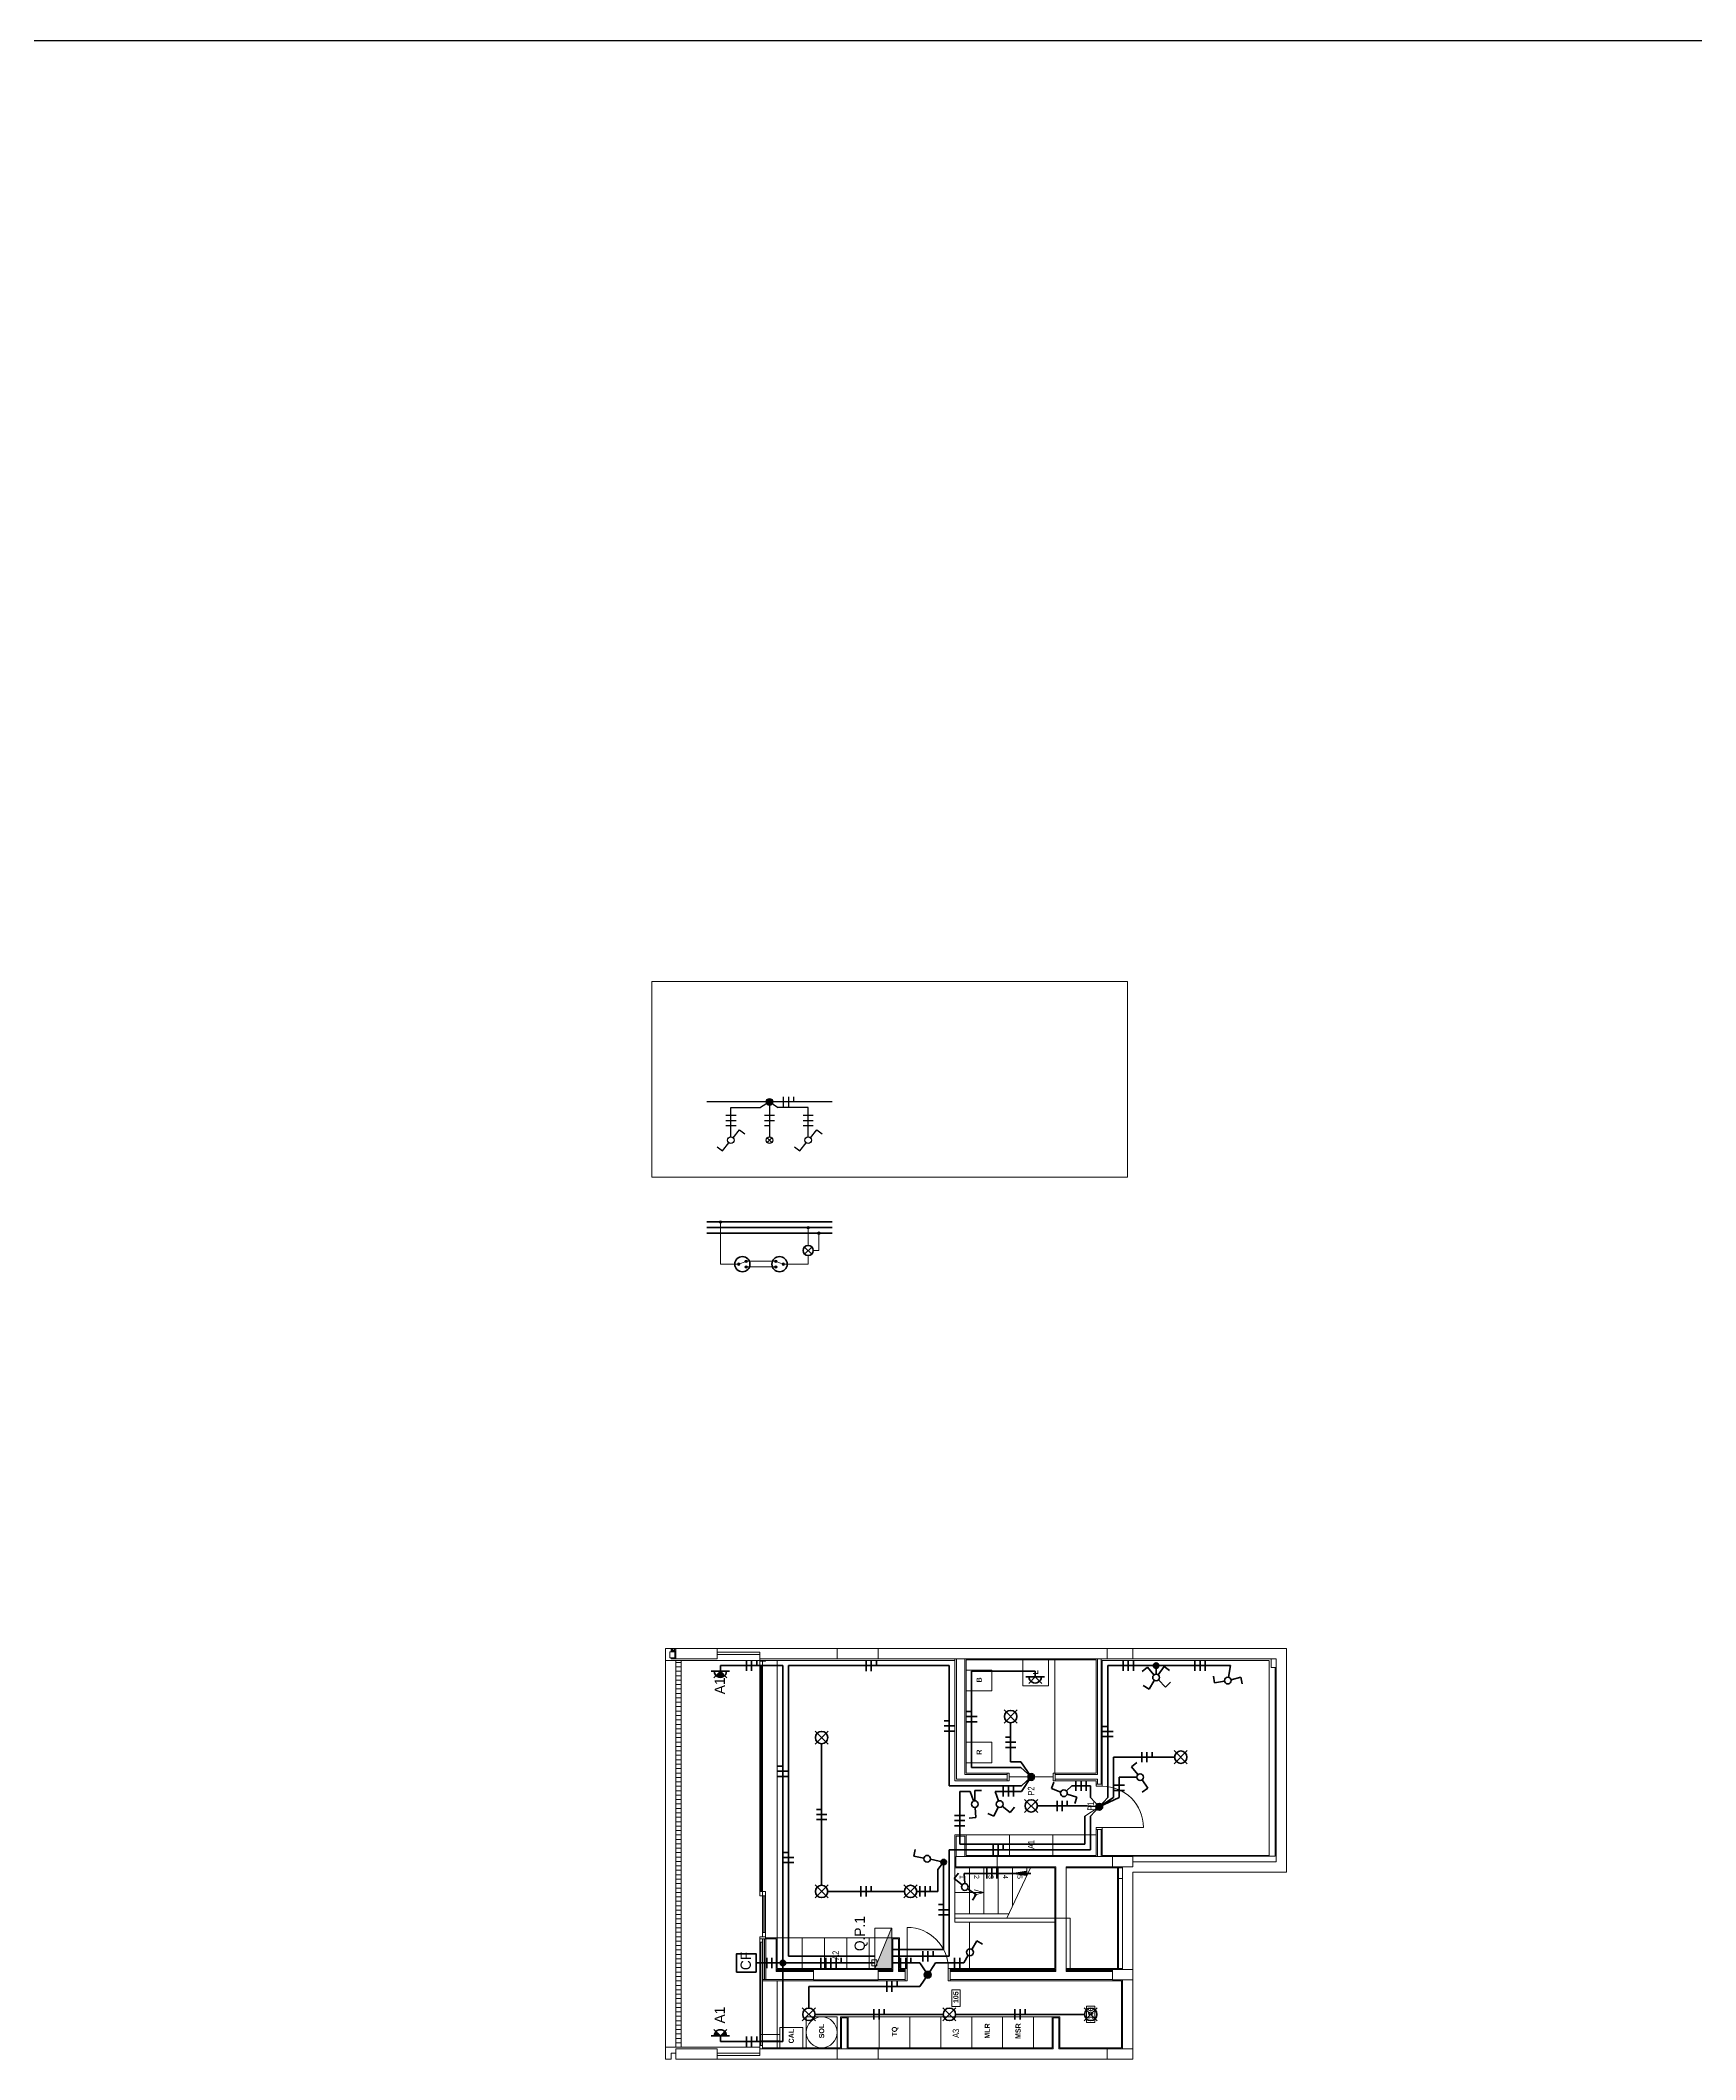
# Model space of a CAD drawing. Header units: millimetres. Extents: x 145 to 60311, y -8355 to 8851.
# Drawn here: x 436.96 to 469.14, y 450.69 to 489.95 of the extents above; entities that cross this region are included whole.
import ezdxf

# ---------------------------------------------------------------- set-up
doc = ezdxf.new("R2010")
doc.units = ezdxf.units.MM
for name, color, linetype, lineweight in [('Elect_Iluminacao', 4, 'Continuous', 35), ('Elect_QuadrosElectricos', 4, 'Continuous', 15), ('Xref_bases Arq_E$0$_000 LAYOUT181', 8, 'Continuous', 0), ('Xref_bases Arq_E$0$_000 LAYOUT6', 8, 'Continuous', 0), ('Xref_bases Arq_E$0$_000 LAYOUT9', 8, 'Continuous', 0), ('Xref_bases Arq_E$0$_70 2D35', 8, 'Continuous', 0), ('Xref_bases Arq_E$0$_70 2D89', 8, 'Continuous', 0), ('Xref_bases Arq_E$0$_71 2D PLANTAS1', 8, 'Continuous', 0), ('Xref_bases Arq_E$0$_71 2D PLANTAS181', 8, 'Continuous', 0), ('Xref_bases Arq_E$0$_73 EQUIP1', 8, 'Continuous', 0), ('Xref_bases Arq_E$0$_73 EQUIP6', 8, 'Continuous', 0), ('Xref_bases Arq_E$0$_80 TUBOS89', 8, 'Continuous', 0), ('Xref_bases Arq_E$0$_99 LAYOUT1', 8, 'Continuous', 0), ('Xref_bases Arq_E$0$tramas35', 8, 'Continuous', 0), ('Xref_bases Arq_E$0$X_Legendas1', 8, 'Continuous', 0)]:
    doc.layers.add(name, color=color, linetype=linetype, lineweight=lineweight)
doc.styles.add('Xref_bases Arq_E$0$GENERATED_STYLE_1', font='')
doc.styles.add('Xref_bases Arq_E$0$GENERATED_STYLE_2', font='')
doc.styles.add('Xref_bases Arq_E$0$GENERATED_STYLE_3', font='arial.ttf')
doc.styles.get('Xref_bases Arq_E$0$GENERATED_STYLE_1').set_extended_font_data('Arial Narrow Ocidental', bold=True)
doc.styles.get('Xref_bases Arq_E$0$GENERATED_STYLE_2').set_extended_font_data('Arial Narrow Ocidental')

msp = doc.modelspace()

# ---------------------------------------------------------------- hatches: boundary and pattern name
at = {"layer": 'Elect_Iluminacao', "lineweight": 25}
h = msp.add_hatch(color=1, dxfattribs=at)
edge = h.paths.add_edge_path()
edge.add_arc((451.131, 469.308), 0.0658, 0, 360)
h = msp.add_hatch(color=1, dxfattribs=at)
edge = h.paths.add_edge_path()
edge.add_arc((451.131, 469.308), 0.0658, 0, 360)
h = msp.add_hatch(color=1, dxfattribs=at)
edge = h.paths.add_edge_path()
edge.add_arc((451.131, 469.308), 0.0658, 0, 360)
at = {"layer": 'Elect_Iluminacao'}
h = msp.add_hatch(color=5, dxfattribs=at)
h.paths.add_polyline_path([(450.176, 458.239), (450.092, 458.154, 0.668025), (450.296, 458.239)])
h.paths.add_polyline_path([(450.261, 458.154, 0.198802), (450.296, 458.239), (450.176, 458.239)])
h = msp.add_hatch(color=5, dxfattribs=at)
edge = h.paths.add_edge_path()
edge.add_arc((458.648, 458.349), 0.0526, 0, 360)
h = msp.add_hatch(color=5, dxfattribs=at)
edge = h.paths.add_edge_path()
edge.add_arc((458.648, 458.349), 0.0526, 0, 360)
h = msp.add_hatch(color=5, dxfattribs=at)
edge = h.paths.add_edge_path()
edge.add_arc((458.648, 458.349), 0.0526, 0, 360)
h = msp.add_hatch(color=5, dxfattribs=at)
edge = h.paths.add_edge_path()
edge.add_arc((456.219, 456.184), 0.0658, 0, 360)
h = msp.add_hatch(color=5, dxfattribs=at)
edge = h.paths.add_edge_path()
edge.add_arc((456.219, 456.184), 0.0658, 0, 360)
h = msp.add_hatch(color=5, dxfattribs=at)
edge = h.paths.add_edge_path()
edge.add_arc((456.219, 456.184), 0.0658, 0, 360)
h = msp.add_hatch(color=1, dxfattribs=at)
edge = h.paths.add_edge_path()
edge.add_arc((457.542, 455.604), 0.0658, 0, 360)
h = msp.add_hatch(color=1, dxfattribs=at)
edge = h.paths.add_edge_path()
edge.add_arc((457.542, 455.604), 0.0658, 0, 360)
h = msp.add_hatch(color=1, dxfattribs=at)
edge = h.paths.add_edge_path()
edge.add_arc((457.542, 455.604), 0.0658, 0, 360)
h = msp.add_hatch(color=5, dxfattribs=at)
edge = h.paths.add_edge_path()
edge.add_arc((454.517, 454.529), 0.0526, 0, 360)
h = msp.add_hatch(color=5, dxfattribs=at)
edge = h.paths.add_edge_path()
edge.add_arc((454.517, 454.529), 0.0526, 0, 360)
h = msp.add_hatch(color=5, dxfattribs=at)
edge = h.paths.add_edge_path()
edge.add_arc((454.517, 454.529), 0.0526, 0, 360)
msp.add_hatch(color=5, dxfattribs=at).paths.add_polyline_path([(456.119, 454.346), (456.119, 454.309), (456.119, 454.272), (455.886, 454.309)])
h = msp.add_hatch(color=5, dxfattribs=at)
edge = h.paths.add_edge_path()
edge.add_arc((451.392, 452.569), 0.0526, 0, 360)
h = msp.add_hatch(color=5, dxfattribs=at)
edge = h.paths.add_edge_path()
edge.add_arc((451.392, 452.569), 0.0526, 0, 360)
h = msp.add_hatch(color=5, dxfattribs=at)
edge = h.paths.add_edge_path()
edge.add_arc((451.392, 452.569), 0.0526, 0, 360)
h = msp.add_hatch(color=5, dxfattribs=at)
edge = h.paths.add_edge_path()
edge.add_arc((454.207, 452.339), 0.0658, 0, 360)
h = msp.add_hatch(color=5, dxfattribs=at)
edge = h.paths.add_edge_path()
edge.add_arc((454.207, 452.339), 0.0658, 0, 360)
h = msp.add_hatch(color=5, dxfattribs=at)
edge = h.paths.add_edge_path()
edge.add_arc((454.207, 452.339), 0.0658, 0, 360)
h = msp.add_hatch(color=5, dxfattribs=at)
h.paths.add_polyline_path([(450.296, 451.149, 0.198802), (450.261, 451.234), (450.176, 451.149)])
h.paths.add_polyline_path([(450.176, 451.149), (450.092, 451.234, 0.199023), (450.056, 451.149)])
at = {"layer": 'Elect_QuadrosElectricos'}
msp.add_hatch(color=5, dxfattribs=at).paths.add_polyline_path([(453.507, 453.246), (453.179, 452.459), (453.507, 452.459)])
at = {"layer": 'Xref_bases Arq_E$0$_000 LAYOUT181'}
h = msp.add_hatch(color=256, dxfattribs=at)
h.dxf.hatch_style = 1
edge = h.paths.add_edge_path()
edge.add_arc((450.18, 466.974), 0.025, 0, 360)
h = msp.add_hatch(color=256, dxfattribs=at)
h.dxf.hatch_style = 1
edge = h.paths.add_edge_path()
edge.add_arc((451.883, 466.864), 0.025, 0, 360)
h = msp.add_hatch(color=256, dxfattribs=at)
h.dxf.hatch_style = 1
edge = h.paths.add_edge_path()
edge.add_arc((452.09, 466.754), 0.025, 0, 360)
h = msp.add_hatch(color=256, dxfattribs=at)
h.dxf.hatch_style = 1
edge = h.paths.add_edge_path()
edge.add_arc((450.531, 466.154), 0.025, 0, 360)
h = msp.add_hatch(color=256, dxfattribs=at)
h.dxf.hatch_style = 1
edge = h.paths.add_edge_path()
edge.add_arc((450.678, 466.209), 0.025, 0, 360)
h = msp.add_hatch(color=256, dxfattribs=at)
h.dxf.hatch_style = 1
edge = h.paths.add_edge_path()
edge.add_arc((450.678, 466.099), 0.025, 0, 360)
h = msp.add_hatch(color=256, dxfattribs=at)
h.dxf.hatch_style = 1
edge = h.paths.add_edge_path()
edge.add_arc((451.253, 466.209), 0.025, 0, 360)
h = msp.add_hatch(color=256, dxfattribs=at)
h.dxf.hatch_style = 1
edge = h.paths.add_edge_path()
edge.add_arc((451.253, 466.099), 0.025, 0, 360)
h = msp.add_hatch(color=256, dxfattribs=at)
h.dxf.hatch_style = 1
edge = h.paths.add_edge_path()
edge.add_arc((451.4, 466.154), 0.025, 0, 360)
at = {"layer": 'Xref_bases Arq_E$0$tramas35', "linetype": 'Continuous'}
h = msp.add_hatch(dxfattribs=at)
h.set_pattern_fill('BLOCO_0004', color=8, angle=90, style=0, pattern_type=2)
h.set_pattern_definition([(45, (475.764372, 443.392664), (-0.02828427, 0.02828427), [])])
h.paths.add_polyline_path([(449.252, 458.679), (449.252, 458.639), (449.312, 458.639), (449.312, 458.679)], flags=0)
msp.add_hatch(color=8, dxfattribs=at).paths.add_polyline_path([(451.062, 453.039), (450.996, 453.039), (450.996, 453.032), (451.055, 453.032), (451.055, 452.973), (451.062, 452.973)], flags=0)

# ---------------------------------------------------------------- linework, layer by layer
msp.add_lwpolyline([(283.927, 489.945), (507.337, 489.945), (507.337, 323.781), (283.927, 323.781)], close=True)
at = {"layer": 'Elect_Iluminacao', "color": 1, "lineweight": 25}
for p, q in [((452.349, 469.308), (449.914, 469.308)), ((450.38, 469.198), (450.959, 469.198)), ((451.883, 469.198), (451.303, 469.198)), ((451.4, 469.408), (451.4, 469.308)), ((451.4, 469.408), (451.4, 469.208)), ((451.5, 469.408), (451.5, 469.208)), ((451.6, 469.408), (451.6, 469.308)), ((450.28, 469.049), (450.48, 469.049)), ((450.28, 468.949), (450.48, 468.949)), ((450.28, 468.849), (450.38, 468.849)), ((450.28, 468.849), (450.48, 468.849)), ((450.426, 468.61), (450.546, 468.766)), ((450.546, 468.766), (450.65, 468.687)), ((451.031, 469.049), (451.231, 469.049)), ((451.031, 468.949), (451.231, 468.949)), ((451.031, 468.849), (451.131, 468.849)), ((451.031, 468.849), (451.131, 468.849)), ((451.783, 469.049), (451.983, 469.049)), ((451.783, 468.949), (451.983, 468.949)), ((451.783, 468.849), (451.883, 468.849)), ((451.783, 468.849), (451.983, 468.849)), ((451.929, 468.61), (452.049, 468.766)), ((452.049, 468.766), (452.153, 468.687)), ((450.114, 468.436), (450.219, 468.356)), ((450.219, 468.356), (450.338, 468.513)), ((451.617, 468.436), (451.722, 468.356)), ((451.722, 468.356), (451.841, 468.513))]:
    msp.add_line(p, q, dxfattribs=at)
at = {"layer": 'Elect_Iluminacao', "color": 1}
for p, q in [((452.349, 466.974), (449.914, 466.974)), ((452.349, 466.864), (449.914, 466.864)), ((452.349, 466.754), (449.914, 466.754)), ((455.03, 455.903), (454.829, 455.903)), ((454.829, 454.879), (454.829, 455.903)), ((455.1, 455.718), (455.03, 455.903)), ((455.124, 455.722), (455.125, 455.919)), ((455.125, 455.919), (455.256, 455.918)), ((456.612, 455.963), (456.66, 456.085)), ((456.795, 455.891), (456.612, 455.963)), ((456.904, 455.912), (457.009, 456.013)), ((456.919, 455.848), (457.107, 455.79)), ((457.372, 456.013), (457.009, 456.013)), ((457.107, 455.79), (457.069, 455.665)), ((457.09, 455.913), (457.09, 456.113)), ((457.19, 455.913), (457.19, 456.113)), ((457.29, 455.913), (457.29, 456.113)), ((457.372, 456.013), (457.372, 455.788)), ((457.372, 455.788), (457.542, 455.604)), ((454.929, 455.436), (454.729, 455.436)), ((455.142, 455.395), (455.011, 455.385)), ((455.128, 455.591), (455.142, 455.395)), ((456.092, 455.494), (456.347, 455.749)), ((456.092, 455.749), (456.347, 455.494)), ((456.339, 455.621), (457.306, 455.621)), ((456.722, 455.521), (456.722, 455.721)), ((456.822, 455.521), (456.822, 455.721)), ((456.922, 455.621), (456.922, 455.721)), ((457.262, 455.42), (457.262, 454.879)), ((457.306, 455.621), (457.542, 455.604)), ((454.929, 455.336), (454.729, 455.336)), ((454.929, 455.236), (454.729, 455.236)), ((457.262, 454.879), (454.829, 454.879))]:
    msp.add_line(p, q, dxfattribs=at)
at = {"layer": 'Elect_Iluminacao', "color": 5}
for p, q in [((450.356, 458.239), (449.996, 458.239)), ((450.049, 458.112), (450.176, 458.239)), ((450.176, 458.239), (450.176, 458.349)), ((450.176, 458.349), (451.392, 458.349)), ((450.176, 458.239), (450.304, 458.112)), ((450.684, 458.249), (450.684, 458.449)), ((450.784, 458.249), (450.784, 458.449)), ((450.884, 458.349), (450.884, 458.449)), ((451.392, 458.349), (451.392, 452.569)), ((454.627, 458.349), (451.502, 458.349)), ((451.502, 458.349), (451.502, 452.698)), ((453.011, 458.239), (453.011, 458.439)), ((453.111, 458.239), (453.111, 458.439)), ((453.211, 458.339), (453.211, 458.439)), ((454.627, 458.349), (454.627, 456.013)), ((455.058, 456.369), (455.058, 458.239)), ((456.298, 458.239), (455.058, 458.239)), ((456.478, 458.129), (456.118, 458.129)), ((456.171, 458.002), (456.298, 458.129)), ((456.298, 458.129), (456.298, 458.239)), ((456.298, 458.129), (456.426, 458.002)), ((457.712, 458.349), (457.712, 455.788)), ((460.092, 458.349), (457.712, 458.349)), ((458.008, 458.249), (458.008, 458.449)), ((458.108, 458.249), (458.108, 458.449)), ((458.208, 458.249), (458.208, 458.449)), ((458.478, 458.318), (458.378, 458.234)), ((458.605, 458.168), (458.478, 458.318)), ((458.648, 458.183), (458.648, 458.349)), ((458.686, 458.171), (458.802, 458.33)), ((458.802, 458.33), (458.908, 458.253)), ((459.402, 458.249), (459.402, 458.449)), ((459.502, 458.249), (459.502, 458.449)), ((459.602, 458.249), (459.602, 458.449)), ((459.784, 458.014), (459.761, 458.143)), ((460.053, 458.123), (460.092, 458.349)), ((458.511, 457.894), (458.399, 457.963)), ((458.613, 458.062), (458.511, 457.894)), ((458.694, 458.071), (458.832, 457.931)), ((458.832, 457.931), (458.926, 458.024)), ((459.978, 458.047), (459.784, 458.014)), ((460.106, 458.074), (460.297, 458.123)), ((460.319, 457.993), (460.297, 458.123)), ((455.067, 457.459), (454.967, 457.459)), ((455.167, 457.359), (454.967, 457.359)), ((455.693, 457.232), (455.948, 457.486)), ((455.693, 457.486), (455.948, 457.232)), ((452.018, 456.822), (452.273, 457.076)), ((452.018, 457.076), (452.273, 456.822)), ((454.627, 457.276), (454.527, 457.276)), ((454.727, 457.176), (454.527, 457.176)), ((454.727, 457.076), (454.527, 457.076)), ((455.167, 457.259), (454.967, 457.259)), ((455.82, 456.959), (455.72, 456.959)), ((455.82, 457.239), (455.82, 456.479)), ((457.712, 457.168), (457.612, 457.168)), ((457.812, 457.068), (457.612, 457.068)), ((457.812, 456.968), (457.612, 456.968)), ((452.145, 454.079), (452.145, 456.829)), ((455.92, 456.859), (455.72, 456.859)), ((455.92, 456.759), (455.72, 456.759)), ((459.007, 456.569), (457.822, 456.569)), ((457.822, 456.569), (457.822, 455.788)), ((458.369, 456.469), (458.369, 456.669)), ((458.469, 456.469), (458.469, 456.669)), ((458.569, 456.569), (458.569, 456.669)), ((458.999, 456.442), (459.254, 456.696)), ((458.999, 456.696), (459.254, 456.442)), ((451.392, 456.394), (451.292, 456.394)), ((451.492, 456.294), (451.292, 456.294)), ((451.492, 456.194), (451.292, 456.194)), ((456.019, 456.369), (455.058, 456.369)), ((456.019, 456.479), (455.82, 456.479)), ((456.219, 456.184), (456.019, 456.479)), ((456.019, 456.369), (456.219, 456.184)), ((456.034, 456.013), (456.219, 456.184)), ((456.034, 455.903), (456.219, 456.184)), ((458.271, 456.18), (457.932, 456.178)), ((457.932, 456.178), (457.932, 455.788)), ((458.17, 456.382), (458.271, 456.466)), ((458.295, 456.231), (458.17, 456.382)), ((456.034, 456.013), (454.627, 456.013)), ((456.034, 455.903), (455.519, 455.903)), ((455.677, 455.803), (455.677, 456.003)), ((455.777, 455.803), (455.777, 456.003)), ((455.877, 455.803), (455.877, 456.003)), ((457.712, 455.788), (457.542, 455.604)), ((457.822, 455.788), (457.542, 455.604)), ((457.542, 455.604), (457.932, 455.788)), ((458.032, 456.024), (457.832, 456.024)), ((458.032, 455.924), (457.832, 455.924)), ((458.374, 456.126), (458.487, 455.965)), ((458.487, 455.965), (458.38, 455.89)), ((452.145, 455.554), (452.045, 455.554)), ((452.245, 455.454), (452.045, 455.454)), ((455.495, 455.419), (455.376, 455.475)), ((455.579, 455.597), (455.495, 455.419)), ((455.658, 455.615), (455.811, 455.492)), ((455.811, 455.492), (455.893, 455.594)), ((457.372, 455.42), (457.542, 455.604)), ((457.372, 455.42), (457.372, 454.769)), ((452.245, 455.354), (452.045, 455.354)), ((451.502, 454.718), (451.402, 454.718)), ((451.602, 454.618), (451.402, 454.618)), ((453.965, 454.774), (453.939, 454.645)), ((454.133, 454.607), (453.939, 454.645)), ((454.627, 454.769), (454.627, 452.698)), ((457.372, 454.769), (454.627, 454.769)), ((455.477, 454.669), (455.477, 454.869)), ((455.577, 454.669), (455.577, 454.869)), ((455.677, 454.769), (455.677, 454.869)), ((451.602, 454.518), (451.402, 454.518)), ((454.517, 454.529), (454.407, 454.385)), ((454.407, 454.385), (454.407, 453.959)), ((454.517, 454.529), (454.517, 452.827)), ((454.723, 454.208), (454.804, 454.311)), ((454.878, 454.086), (454.723, 454.208)), ((456.211, 454.309), (454.917, 454.309)), ((454.927, 454.111), (454.917, 454.309)), ((455.354, 454.209), (455.354, 454.409)), ((455.454, 454.209), (455.454, 454.409)), ((455.554, 454.209), (455.554, 454.409)), ((455.886, 454.309), (456.119, 454.346)), ((455.886, 454.309), (456.119, 454.272)), ((452.018, 453.832), (452.273, 454.086)), ((452.018, 454.086), (452.273, 453.832)), ((453.753, 453.959), (452.265, 453.959)), ((452.909, 453.859), (452.909, 454.059)), ((453.009, 453.859), (453.009, 454.059)), ((453.109, 453.959), (453.109, 454.059)), ((453.746, 453.832), (454, 454.086)), ((453.746, 454.086), (454, 453.832)), ((453.993, 453.959), (454.407, 453.959)), ((454.055, 453.859), (454.055, 454.059)), ((454.155, 453.859), (454.155, 454.059)), ((454.255, 453.959), (454.255, 454.059)), ((454.984, 454.009), (455.148, 453.9)), ((455.148, 453.9), (455.075, 453.791)), ((454.517, 453.704), (454.417, 453.704)), ((454.617, 453.604), (454.417, 453.604)), ((454.617, 453.504), (454.417, 453.504)), ((451.078, 452.469), (451.078, 452.669)), ((451.178, 452.469), (451.178, 452.669)), ((451.502, 452.698), (453.179, 452.698)), ((452.127, 452.469), (452.127, 452.669)), ((452.227, 452.469), (452.227, 452.669)), ((452.327, 452.469), (452.327, 452.669)), ((452.427, 452.469), (452.427, 452.669)), ((452.527, 452.569), (452.527, 452.669)), ((453.501, 452.827), (454.517, 452.827)), ((453.504, 452.698), (454.627, 452.698)), ((453.679, 452.469), (453.679, 452.669)), ((453.779, 452.469), (453.779, 452.669)), ((453.879, 452.569), (453.879, 452.669)), ((454.111, 452.598), (454.111, 452.798)), ((454.211, 452.598), (454.211, 452.798)), ((454.311, 452.698), (454.311, 452.798)), ((454.73, 452.469), (454.73, 452.669)), ((454.83, 452.469), (454.83, 452.669)), ((455.062, 452.832), (455.162, 453.001)), ((455.275, 452.935), (455.162, 453.001)), ((451.392, 452.569), (450.872, 452.569)), ((451.392, 452.569), (453.179, 452.569)), ((451.392, 452.569), (451.392, 451.039)), ((454.051, 452.569), (453.507, 452.569)), ((454.207, 452.339), (454.051, 452.569)), ((454.051, 452.109), (454.207, 452.339)), ((454.207, 452.339), (454.362, 452.569)), ((454.362, 452.569), (454.907, 452.569)), ((451.897, 452.109), (454.051, 452.109)), ((451.897, 451.689), (451.897, 452.109)), ((453.413, 452.009), (453.413, 452.209)), ((453.513, 452.009), (453.513, 452.209)), ((453.613, 452.109), (453.613, 452.209)), ((451.769, 451.442), (452.024, 451.696)), ((451.769, 451.696), (452.024, 451.442)), ((452.017, 451.569), (454.509, 451.569)), ((453.163, 451.469), (453.163, 451.669)), ((453.263, 451.469), (453.263, 451.669)), ((453.363, 451.569), (453.363, 451.669)), ((454.502, 451.442), (454.757, 451.696)), ((454.502, 451.696), (454.757, 451.442)), ((454.749, 451.569), (457.257, 451.569)), ((455.903, 451.469), (455.903, 451.669)), ((456.003, 451.469), (456.003, 451.669)), ((456.103, 451.569), (456.103, 451.669)), ((457.249, 451.442), (457.504, 451.696)), ((457.249, 451.696), (457.504, 451.442)), ((450.356, 451.149), (449.996, 451.149)), ((450.049, 451.276), (450.176, 451.149)), ((450.176, 451.149), (450.304, 451.276)), ((450.176, 451.149), (450.176, 451.039)), ((450.684, 450.939), (450.684, 451.139)), ((450.784, 450.939), (450.784, 451.139)), ((450.884, 451.039), (450.884, 451.139)), ((450.176, 451.039), (451.392, 451.039))]:
    msp.add_line(p, q, dxfattribs=at)
at = {"layer": 'Elect_Iluminacao', "color": 5, "ltscale": 2}
for p, q in [((455.585, 455.719), (455.519, 455.903)), ((454.262, 454.583), (454.517, 454.529)), ((454.997, 452.718), (454.907, 452.569))]:
    msp.add_line(p, q, dxfattribs=at)
at = {"layer": 'Elect_Iluminacao', "color": 5}
msp.add_lwpolyline([(450.491, 452.39), (450.491, 452.748), (450.872, 452.748), (450.872, 452.39)], close=True, dxfattribs=at)
at = {"layer": 'Elect_Iluminacao', "color": 1, "lineweight": 25}
for centre, radius in [((451.131, 469.308), 0.0658), ((451.131, 469.308), 0.0658), ((451.131, 469.308), 0.0658), ((450.38, 468.564), 0.0656), ((451.131, 468.564), 0.0656), ((451.883, 468.564), 0.0656)]:
    msp.add_circle(centre, radius, dxfattribs=at)
at = {"layer": 'Elect_Iluminacao', "color": 1}
for centre, radius in [((451.883, 466.418), 0.0984), ((450.604, 466.154), 0.148), ((451.327, 466.154), 0.148), ((456.856, 455.867), 0.0656), ((455.123, 455.657), 0.0656), ((456.219, 455.621), 0.12), ((457.542, 455.604), 0.0658), ((457.542, 455.604), 0.0658), ((457.542, 455.604), 0.0658)]:
    msp.add_circle(centre, radius, dxfattribs=at)
at = {"layer": 'Elect_Iluminacao', "color": 5}
for centre, radius in [((458.648, 458.118), 0.0656), ((458.648, 458.349), 0.0526), ((458.648, 458.349), 0.0526), ((458.648, 458.349), 0.0526), ((460.042, 458.058), 0.0656), ((455.82, 457.359), 0.12), ((452.145, 456.949), 0.12), ((459.127, 456.569), 0.12), ((456.219, 456.184), 0.0658), ((456.219, 456.184), 0.0658), ((456.219, 456.184), 0.0658), ((458.337, 456.18), 0.0656), ((455.607, 455.657), 0.0656), ((454.197, 454.594), 0.0656), ((454.517, 454.529), 0.0526), ((454.517, 454.529), 0.0526), ((454.517, 454.529), 0.0526), ((452.145, 453.959), 0.12), ((453.873, 453.959), 0.12), ((454.93, 454.045), 0.0656), ((455.029, 452.775), 0.0656), ((451.392, 452.569), 0.0526), ((451.392, 452.569), 0.0526), ((451.392, 452.569), 0.0526), ((454.207, 452.339), 0.0658), ((454.207, 452.339), 0.0658), ((454.207, 452.339), 0.0658), ((451.897, 451.569), 0.12), ((454.629, 451.569), 0.12), ((457.377, 451.569), 0.12)]:
    msp.add_circle(centre, radius, dxfattribs=at)
for centre, start, end in [((450.176, 458.239), 179.9756, 0), ((456.298, 458.129), 179.9756, 0), ((450.176, 451.149), 0, 180.0244)]:
    msp.add_arc(centre, 0.12, start, end, dxfattribs=at)
at = {"layer": 'Elect_QuadrosElectricos', "color": 5}
for p, q in [((453.179, 453.246), (453.507, 453.246)), ((453.179, 452.459), (453.179, 453.246)), ((453.179, 452.459), (453.503, 453.246)), ((453.507, 452.459), (453.507, 453.246))]:
    msp.add_line(p, q, dxfattribs=at)
at = {"layer": 'Elect_QuadrosElectricos', "color": 1}
msp.add_line((453.179, 452.459), (453.507, 452.459), dxfattribs=at)
msp.add_line((453.179, 452.459), (453.507, 452.459), dxfattribs=at)
at = {"layer": 'Xref_bases Arq_E$0$_000 LAYOUT181', "color": 1, "lineweight": 25}
for p, q in [((450.38, 468.629), (450.38, 469.198)), ((451.131, 469.308), (450.959, 469.198)), ((451.131, 469.308), (451.131, 468.629)), ((451.131, 469.308), (451.303, 469.198)), ((451.883, 468.629), (451.883, 469.198)), ((451.178, 468.61), (451.085, 468.517)), ((451.178, 468.517), (451.085, 468.61))]:
    msp.add_line(p, q, dxfattribs=at)
at = {"layer": 'Xref_bases Arq_E$0$_000 LAYOUT181'}
for p, q in [((450.18, 466.154), (450.18, 466.974)), ((451.883, 466.516), (451.883, 466.864)), ((451.813, 466.487), (451.952, 466.348)), ((451.813, 466.348), (451.952, 466.487)), ((451.98, 466.418), (452.09, 466.418)), ((452.09, 466.418), (452.09, 466.754)), ((450.531, 466.154), (450.18, 466.154)), ((450.531, 466.154), (450.678, 466.206)), ((451.253, 466.209), (450.678, 466.209)), ((451.253, 466.099), (450.678, 466.099)), ((451.4, 466.154), (451.253, 466.206)), ((451.883, 466.154), (451.4, 466.154)), ((451.883, 466.319), (451.883, 466.154))]:
    msp.add_line(p, q, dxfattribs=at)
at = {"layer": 'Xref_bases Arq_E$0$_000 LAYOUT181', "color": 1}
msp.add_line((457.542, 455.604), (457.262, 455.42), dxfattribs=at)
at = {"layer": 'Xref_bases Arq_E$0$_000 LAYOUT181'}
msp.add_lwpolyline([(448.842, 471.646), (458.09, 471.646), (458.09, 467.842), (448.842, 467.842)], close=True, dxfattribs=at)
for centre in [(450.18, 466.974), (451.883, 466.864), (452.09, 466.754), (450.531, 466.154), (450.678, 466.209), (450.678, 466.099), (451.253, 466.209), (451.253, 466.099), (451.4, 466.154)]:
    msp.add_circle(centre, 0.025, dxfattribs=at)
at = {"layer": 'Xref_bases Arq_E$0$_70 2D35', "color": 8}
for p, q in [((449.312, 458.679), (449.222, 458.679)), ((449.232, 458.679), (449.232, 458.619)), ((449.232, 458.619), (449.312, 458.619)), ((449.242, 458.679), (449.242, 458.619)), ((449.252, 458.679), (449.252, 458.619)), ((449.312, 458.639), (449.252, 458.639)), ((449.252, 458.629), (449.312, 458.629)), ((449.292, 458.619), (449.292, 458.499)), ((449.292, 458.619), (449.312, 458.619)), ((449.302, 458.499), (449.302, 458.619)), ((449.312, 458.579), (449.312, 458.599)), ((449.312, 458.599), (449.312, 458.574)), ((457.697, 458.479), (457.697, 458.679)), ((457.697, 458.679), (460.292, 458.679)), ((460.292, 458.679), (461.181, 458.679)), ((461.181, 458.679), (461.181, 454.334)), ((449.107, 458.449), (449.107, 450.929)), ((449.222, 458.499), (449.312, 458.499)), ((449.222, 458.489), (449.312, 458.489)), ((449.312, 458.479), (449.252, 458.479)), ((454.737, 458.449), (450.941, 458.449)), ((450.941, 458.449), (450.941, 453.874)), ((450.941, 458.434), (451.051, 458.434)), ((450.941, 458.349), (450.996, 458.349)), ((450.964, 453.959), (450.964, 458.349)), ((450.974, 453.959), (450.974, 458.349)), ((450.996, 458.434), (450.996, 453.074)), ((451.051, 458.449), (451.051, 458.434)), ((451.282, 453.059), (451.282, 458.449)), ((454.737, 456.109), (454.737, 458.479)), ((454.737, 458.479), (454.937, 458.479)), ((454.767, 456.139), (454.767, 458.479)), ((454.932, 458.479), (454.932, 456.229)), ((454.957, 458.459), (457.482, 458.459)), ((454.957, 458.459), (454.957, 456.259)), ((457.602, 458.479), (457.482, 458.479)), ((457.482, 458.459), (457.482, 456.259)), ((457.507, 458.479), (457.507, 456.229)), ((457.577, 456.044), (457.577, 458.479)), ((460.842, 458.449), (457.602, 458.449)), ((457.602, 456.044), (457.602, 458.449)), ((460.981, 458.479), (457.697, 458.479)), ((460.846, 458.449), (460.846, 454.659)), ((460.886, 458.309), (460.886, 458.469)), ((460.961, 458.309), (460.886, 458.309)), ((460.961, 454.644), (460.961, 458.309)), ((460.981, 454.534), (460.981, 458.479)), ((454.932, 456.229), (455.754, 456.229)), ((454.957, 456.259), (455.794, 456.259)), ((455.754, 456.259), (455.754, 456.109)), ((455.794, 456.259), (455.794, 456.109)), ((455.794, 456.184), (456.644, 456.184)), ((456.644, 456.259), (456.644, 456.109)), ((457.482, 456.259), (456.644, 456.259)), ((456.684, 456.259), (456.684, 456.109)), ((457.507, 456.229), (456.684, 456.229)), ((455.794, 456.109), (454.737, 456.109)), ((455.754, 456.139), (454.767, 456.139)), ((456.644, 456.109), (457.482, 456.109)), ((456.684, 456.139), (457.507, 456.139)), ((457.482, 456.109), (457.482, 456.044)), ((457.482, 456.044), (457.482, 456.004)), ((457.482, 456.044), (457.602, 456.044)), ((457.482, 456.004), (457.602, 456.004)), ((457.507, 456.139), (457.507, 456.044)), ((457.602, 456.004), (457.602, 456.044)), ((454.737, 455.059), (454.957, 455.059)), ((454.737, 454.639), (454.737, 455.059)), ((454.762, 454.639), (454.762, 455.034)), ((454.762, 455.034), (454.932, 455.034)), ((454.932, 455.034), (454.932, 454.639)), ((454.957, 455.059), (454.957, 454.659)), ((457.482, 455.164), (457.482, 455.204)), ((457.482, 455.204), (457.602, 455.204)), ((457.482, 454.659), (457.482, 455.164)), ((457.482, 455.164), (457.602, 455.164)), ((457.507, 454.639), (457.507, 455.164)), ((457.577, 455.164), (457.577, 454.639)), ((457.602, 455.204), (457.602, 455.164)), ((458.402, 455.204), (457.602, 455.204)), ((457.602, 455.164), (457.602, 454.659)), ((454.737, 454.639), (454.737, 454.419)), ((454.957, 454.639), (454.757, 454.639)), ((454.957, 454.659), (457.482, 454.659)), ((457.602, 454.659), (460.846, 454.659)), ((457.797, 454.439), (457.797, 454.639)), ((457.797, 454.639), (458.197, 454.639)), ((458.197, 454.644), (460.961, 454.644)), ((458.197, 454.534), (458.197, 454.644)), ((458.197, 454.639), (458.197, 454.534)), ((454.737, 453.36), (454.737, 454.419)), ((455.017, 453.52), (455.017, 454.419)), ((455.297, 453.52), (455.297, 454.419)), ((455.577, 453.52), (455.577, 454.419)), ((456.207, 454.419), (455.746, 453.44)), ((455.857, 453.675), (455.857, 454.419)), ((456.137, 454.27), (456.137, 454.419)), ((456.697, 452.399), (456.697, 454.439)), ((457.997, 454.419), (456.897, 454.419)), ((457.977, 454.439), (456.917, 454.439)), ((457.997, 454.439), (457.797, 454.439)), ((457.897, 454.419), (457.897, 452.459)), ((457.917, 454.419), (457.917, 452.459)), ((457.997, 452.439), (457.997, 454.439)), ((460.897, 454.534), (458.197, 454.534)), ((458.197, 454.534), (460.981, 454.534)), ((461.181, 454.334), (458.197, 454.334)), ((458.197, 454.334), (458.197, 450.699)), ((451.051, 453.959), (450.941, 453.959)), ((451.051, 453.874), (450.941, 453.874)), ((451.019, 453.159), (451.019, 453.874)), ((451.029, 453.159), (451.029, 453.874)), ((451.051, 453.959), (451.051, 453.039)), ((454.737, 453.52), (455.784, 453.52)), ((454.737, 453.44), (455.746, 453.44)), ((455.746, 453.44), (456.977, 453.44)), ((456.977, 453.44), (456.977, 452.459)), ((451.051, 453.074), (450.941, 453.074)), ((450.941, 453.074), (450.941, 450.899)), ((451.262, 453.039), (450.941, 453.039)), ((451.051, 453.159), (450.996, 453.159)), ((450.996, 453.039), (450.996, 450.899)), ((451.002, 453.039), (451.002, 452.249)), ((451.032, 453.039), (451.032, 452.249)), ((451.282, 453.059), (451.051, 453.059)), ((451.282, 453.059), (451.282, 452.459)), ((453.507, 452.459), (453.507, 453.059)), ((453.507, 453.059), (453.657, 453.059)), ((453.657, 453.059), (453.657, 452.459)), ((453.807, 453.259), (453.807, 452.459)), ((454.737, 453.36), (456.677, 453.36)), ((455.017, 453.36), (455.017, 452.459)), ((450.996, 452.974), (450.941, 452.974)), ((450.966, 452.974), (450.966, 450.964)), ((450.996, 452.249), (451.987, 452.249)), ((451.262, 452.439), (453.527, 452.439)), ((451.262, 452.419), (451.987, 452.419)), ((451.282, 452.459), (453.507, 452.459)), ((453.247, 452.419), (453.527, 452.419)), ((453.767, 452.249), (453.247, 452.249)), ((453.637, 452.439), (453.767, 452.439)), ((453.637, 452.419), (453.767, 452.419)), ((453.657, 452.459), (453.767, 452.459)), ((453.767, 452.459), (453.767, 452.439)), ((453.767, 452.459), (453.767, 452.219)), ((453.807, 452.459), (453.767, 452.459)), ((453.807, 452.459), (453.807, 452.219)), ((456.677, 452.459), (454.607, 452.459)), ((454.607, 452.459), (454.607, 452.219)), ((454.647, 452.219), (454.647, 452.459)), ((456.697, 452.439), (454.647, 452.439)), ((454.647, 452.419), (456.697, 452.419)), ((457.997, 452.459), (456.897, 452.459)), ((457.997, 452.439), (456.897, 452.439)), ((456.897, 452.419), (457.797, 452.419)), ((457.797, 452.239), (457.797, 452.439)), ((457.797, 452.439), (457.997, 452.439)), ((457.997, 452.239), (457.797, 452.239)), ((457.997, 450.899), (457.997, 452.239)), ((453.767, 452.219), (450.996, 452.219)), ((451.282, 450.919), (451.282, 452.219)), ((453.767, 452.219), (453.807, 452.219)), ((454.647, 452.219), (454.607, 452.219)), ((457.977, 452.219), (454.647, 452.219)), ((457.977, 452.219), (457.977, 450.919)), ((452.512, 450.919), (452.512, 451.519)), ((452.512, 451.519), (452.662, 451.519)), ((452.532, 450.899), (452.532, 451.499)), ((452.662, 450.919), (452.662, 451.519)), ((456.627, 450.919), (456.627, 451.519)), ((456.627, 451.519), (456.777, 451.519)), ((456.777, 450.919), (456.777, 451.519)), ((450.941, 450.964), (450.996, 450.964)), ((452.512, 450.919), (450.996, 450.919)), ((456.627, 450.919), (452.662, 450.919)), ((457.977, 450.919), (456.777, 450.919)), ((457.697, 450.699), (457.697, 450.899)), ((457.697, 450.899), (457.997, 450.899)), ((458.197, 450.699), (457.697, 450.699))]:
    msp.add_line(p, q, dxfattribs=at)
at = {"layer": 'Xref_bases Arq_E$0$_70 2D35', "color": 8, "flags": 128}
for points in [[(449.222, 458.499), (449.222, 458.479), (450.112, 458.479), (450.112, 458.564), (450.941, 458.564), (450.941, 458.449), (449.107, 458.449), (449.107, 458.679), (449.222, 458.679), (449.222, 458.619)], [(454.542, 458.679), (457.697, 458.679), (457.697, 458.479), (453.247, 458.479), (453.247, 458.679), (454.542, 458.679)], [(456.697, 454.439), (455.557, 454.439), (455.557, 454.639), (457.797, 454.639), (457.797, 454.439), (456.897, 454.439)], [(456.677, 454.419), (454.737, 454.419)], [(456.677, 452.459), (456.677, 454.419)], [(456.897, 454.439), (456.897, 452.399)], [(456.697, 452.399), (454.647, 452.399), (454.647, 452.249), (457.797, 452.249), (457.797, 452.399), (456.897, 452.399)], [(452.532, 450.899), (452.532, 451.499), (452.642, 451.499), (452.642, 450.899)], [(456.647, 450.899), (456.647, 451.499), (456.757, 451.499), (456.757, 450.899)], [(451.996, 450.699), (450.112, 450.699), (450.112, 450.769), (450.941, 450.769), (450.941, 450.899), (451.057, 450.899), (452.532, 450.899)], [(452.642, 450.899), (452.447, 450.899), (452.447, 450.699), (451.996, 450.699)], [(454.542, 450.699), (453.247, 450.699), (453.247, 450.899), (456.647, 450.899)], [(456.757, 450.899), (457.697, 450.899), (457.697, 450.699), (454.542, 450.699)]]:
    msp.add_lwpolyline(points, dxfattribs=at)
for points in [[(449.252, 458.679), (449.312, 458.679), (449.312, 458.639), (449.252, 458.639)], [(449.312, 458.679), (450.112, 458.679), (450.112, 458.479), (449.312, 458.479)], [(451.996, 458.679), (450.112, 458.679), (450.112, 458.609), (450.941, 458.609), (450.941, 458.479), (451.057, 458.479), (452.447, 458.479), (452.447, 458.679)], [(452.447, 458.679), (453.247, 458.679), (453.247, 458.479), (452.447, 458.479)], [(457.697, 458.679), (458.197, 458.679), (458.197, 458.479), (457.697, 458.479)], [(454.757, 454.639), (455.557, 454.639), (455.557, 454.439), (454.757, 454.439)], [(457.797, 454.439), (458.197, 454.439), (458.197, 454.639), (457.797, 454.639)], [(451.987, 452.399), (451.262, 452.399), (451.262, 453.039), (451.062, 453.039), (451.062, 452.399), (451.062, 452.249), (451.987, 452.249)], [(453.247, 452.399), (453.527, 452.399), (453.527, 453.039), (453.637, 453.039), (453.637, 452.399), (453.767, 452.399), (453.767, 452.249), (453.247, 452.249)], [(451.987, 452.439), (453.247, 452.439), (453.247, 452.239), (451.987, 452.239)], [(457.797, 452.439), (458.197, 452.439), (458.197, 452.239), (457.797, 452.239)], [(450.941, 450.929), (449.107, 450.929), (449.107, 450.699), (449.222, 450.699), (449.222, 450.814), (449.312, 450.814), (449.312, 450.899), (450.112, 450.899), (450.112, 450.814), (450.941, 450.814)], [(449.312, 450.899), (450.112, 450.899), (450.112, 450.699), (449.312, 450.699)], [(452.447, 450.899), (453.247, 450.899), (453.247, 450.699), (452.447, 450.699)], [(457.697, 450.899), (458.197, 450.899), (458.197, 450.699), (457.697, 450.699)]]:
    msp.add_lwpolyline(points, close=True, dxfattribs=at)
at = {"layer": 'Xref_bases Arq_E$0$_70 2D35', "color": 8}
for centre in [(457.602, 455.204), (453.807, 452.459)]:
    msp.add_arc(centre, 0.8, 0, 90, dxfattribs=at)
at = {"layer": 'Xref_bases Arq_E$0$_70 2D89', "color": 8}
msp.add_line((460.981, 458.309), (460.981, 458.479), dxfattribs=at)
at = {"layer": 'Xref_bases Arq_E$0$_71 2D PLANTAS1', "color": 8}
for q in [(454.737, 453.939), (455.11, 453.989), (455.11, 453.889)]:
    msp.add_line((455.297, 453.939), q, dxfattribs=at)
at = {"layer": 'Xref_bases Arq_E$0$_71 2D PLANTAS181', "color": 8}
msp.add_line((449.107, 450.929), (449.107, 458.449), dxfattribs=at)
at = {"layer": 'Xref_bases Arq_E$0$_73 EQUIP6', "color": 8}
for p, q in [((454.957, 458.259), (454.957, 457.859)), ((454.957, 458.259), (455.457, 458.259)), ((455.457, 458.259), (455.457, 457.859)), ((456.057, 457.959), (456.057, 458.459)), ((456.557, 457.959), (456.557, 458.459)), ((456.682, 458.459), (456.682, 456.259)), ((457.482, 458.459), (457.482, 456.259)), ((454.957, 457.859), (455.457, 457.859)), ((456.057, 457.959), (456.557, 457.959)), ((454.957, 456.459), (454.957, 456.859)), ((454.957, 456.859), (455.457, 456.859)), ((455.457, 456.459), (455.457, 456.859)), ((454.957, 456.459), (455.457, 456.459)), ((457.482, 455.059), (454.957, 455.059)), ((454.957, 455.059), (454.957, 454.659)), ((454.957, 455.059), (454.957, 454.659)), ((455.798, 455.059), (455.798, 454.659)), ((456.64, 455.059), (456.64, 454.659)), ((453.507, 453.059), (451.282, 453.059)), ((451.767, 453.059), (451.767, 452.459)), ((452.202, 453.059), (452.202, 452.459)), ((452.637, 453.059), (452.637, 452.459)), ((453.072, 453.059), (453.072, 452.459)), ((453.507, 453.059), (453.507, 452.459)), ((451.847, 450.919), (451.847, 451.519)), ((451.847, 451.519), (452.447, 451.519)), ((452.447, 450.919), (452.447, 451.519)), ((452.512, 451.519), (452.512, 450.919)), ((456.627, 451.519), (452.662, 451.519)), ((452.662, 451.519), (452.662, 450.919)), ((453.262, 451.519), (453.262, 450.919)), ((453.862, 451.519), (453.862, 450.919)), ((454.462, 451.519), (454.462, 450.919)), ((455.062, 451.519), (455.062, 450.919)), ((455.662, 451.519), (455.662, 450.919)), ((456.262, 451.519), (456.262, 450.919)), ((456.627, 451.519), (456.627, 450.919)), ((456.777, 451.519), (456.777, 450.919)), ((456.777, 451.519), (456.777, 450.919)), ((451.332, 451.179), (450.941, 451.179)), ((451.332, 451.314), (451.332, 450.919)), ((451.782, 451.314), (451.332, 451.314)), ((451.782, 451.314), (451.782, 450.919)), ((451.332, 451.054), (450.941, 451.054)), ((452.512, 450.919), (451.282, 450.919)), ((451.782, 450.919), (451.282, 450.919)), ((451.847, 450.919), (452.447, 450.919)), ((455.627, 450.919), (452.662, 450.919))]:
    msp.add_line(p, q, dxfattribs=at)
msp.add_circle((452.147, 451.219), 0.3, dxfattribs=at)
at = {"layer": 'Xref_bases Arq_E$0$_80 TUBOS89', "color": 8}
for p, q in [((449.292, 458.619), (449.192, 458.619)), ((449.192, 458.619), (449.192, 458.499)), ((449.292, 458.499), (449.292, 458.619)), ((449.192, 458.499), (449.292, 458.499)), ((449.312, 450.929), (449.312, 458.449)), ((449.412, 458.411), (449.312, 458.411)), ((449.412, 458.325), (449.312, 458.325)), ((449.412, 458.239), (449.312, 458.239)), ((449.412, 458.153), (449.312, 458.153)), ((449.412, 450.929), (449.412, 458.449)), ((460.846, 457.849), (460.846, 458.449)), ((460.886, 458.479), (460.981, 458.479)), ((460.886, 458.309), (460.886, 458.479)), ((460.886, 458.309), (460.981, 458.309)), ((449.412, 458.067), (449.312, 458.067)), ((449.412, 457.981), (449.312, 457.981)), ((449.412, 457.895), (449.312, 457.895)), ((449.412, 457.809), (449.312, 457.809)), ((449.412, 457.723), (449.312, 457.723)), ((449.412, 457.637), (449.312, 457.637)), ((449.412, 457.551), (449.312, 457.551)), ((449.412, 457.465), (449.312, 457.465)), ((449.412, 457.379), (449.312, 457.379)), ((449.412, 457.293), (449.312, 457.293)), ((449.412, 457.207), (449.312, 457.207)), ((449.412, 457.121), (449.312, 457.121)), ((449.412, 457.035), (449.312, 457.035)), ((449.412, 456.949), (449.312, 456.949)), ((449.412, 456.863), (449.312, 456.863)), ((449.412, 456.777), (449.312, 456.777)), ((449.412, 456.691), (449.312, 456.691)), ((449.412, 456.605), (449.312, 456.605)), ((449.412, 456.519), (449.312, 456.519)), ((449.412, 456.433), (449.312, 456.433)), ((449.412, 456.347), (449.312, 456.347)), ((449.412, 456.261), (449.312, 456.261)), ((449.412, 456.175), (449.312, 456.175)), ((449.412, 456.089), (449.312, 456.089)), ((449.412, 456.003), (449.312, 456.003)), ((449.412, 455.917), (449.312, 455.917)), ((449.412, 455.831), (449.312, 455.831)), ((449.412, 455.745), (449.312, 455.745)), ((449.412, 455.659), (449.312, 455.659)), ((449.412, 455.573), (449.312, 455.573)), ((449.412, 455.487), (449.312, 455.487)), ((449.412, 455.401), (449.312, 455.401)), ((449.412, 455.315), (449.312, 455.315)), ((449.412, 455.229), (449.312, 455.229)), ((449.412, 455.143), (449.312, 455.143)), ((449.412, 455.057), (449.312, 455.057)), ((449.412, 454.971), (449.312, 454.971)), ((449.412, 454.885), (449.312, 454.885)), ((449.412, 454.799), (449.312, 454.799)), ((449.412, 454.713), (449.312, 454.713)), ((449.412, 454.627), (449.312, 454.627)), ((449.412, 454.541), (449.312, 454.541)), ((449.412, 454.455), (449.312, 454.455)), ((449.412, 454.369), (449.312, 454.369)), ((449.412, 454.283), (449.312, 454.283)), ((457.917, 454.209), (457.917, 454.419)), ((457.917, 454.419), (457.997, 454.419)), ((457.917, 454.209), (457.997, 454.209)), ((457.997, 454.209), (457.997, 454.419)), ((449.412, 454.197), (449.312, 454.197)), ((449.412, 454.111), (449.312, 454.111)), ((449.412, 454.025), (449.312, 454.025)), ((449.412, 453.939), (449.312, 453.939)), ((449.412, 453.853), (449.312, 453.853)), ((449.412, 453.767), (449.312, 453.767)), ((449.412, 453.681), (449.312, 453.681)), ((449.412, 453.595), (449.312, 453.595)), ((449.412, 453.509), (449.312, 453.509)), ((449.412, 453.423), (449.312, 453.423)), ((449.412, 453.337), (449.312, 453.337)), ((449.412, 453.251), (449.312, 453.251)), ((449.412, 453.165), (449.312, 453.165)), ((449.412, 453.079), (449.312, 453.079)), ((449.412, 452.993), (449.312, 452.993)), ((449.412, 452.907), (449.312, 452.907)), ((449.412, 452.821), (449.312, 452.821)), ((449.412, 452.735), (449.312, 452.735)), ((449.412, 452.649), (449.312, 452.649)), ((453.218, 452.631), (453.118, 452.631)), ((453.118, 452.631), (453.118, 452.511)), ((453.218, 452.511), (453.218, 452.631)), ((449.412, 452.563), (449.312, 452.563)), ((449.412, 452.477), (449.312, 452.477)), ((449.412, 452.391), (449.312, 452.391)), ((449.412, 452.305), (449.312, 452.305)), ((453.118, 452.511), (453.218, 452.511)), ((449.412, 452.219), (449.312, 452.219)), ((449.412, 452.133), (449.312, 452.133)), ((449.412, 452.047), (449.312, 452.047)), ((449.412, 451.961), (449.312, 451.961)), ((449.412, 451.875), (449.312, 451.875)), ((449.412, 451.789), (449.312, 451.789)), ((449.412, 451.703), (449.312, 451.703)), ((449.412, 451.617), (449.312, 451.617)), ((449.412, 451.531), (449.312, 451.531)), ((449.412, 451.445), (449.312, 451.445)), ((449.412, 451.359), (449.312, 451.359)), ((449.412, 451.273), (449.312, 451.273)), ((449.412, 451.187), (449.312, 451.187)), ((449.412, 451.101), (449.312, 451.101)), ((449.412, 451.015), (449.312, 451.015)), ((449.412, 450.929), (449.312, 450.929))]:
    msp.add_line(p, q, dxfattribs=at)
at = {"layer": 'Xref_bases Arq_E$0$_99 LAYOUT1', "color": 5}
msp.add_line((454.517, 454.1), (454.517, 453.779), dxfattribs=at)
at = {"layer": 'Xref_bases Arq_E$0$_99 LAYOUT1', "color": 8}
for p, q in [((454.674, 452.045), (454.839, 452.045)), ((454.674, 452.045), (454.674, 451.723)), ((454.839, 452.045), (454.839, 451.723)), ((454.674, 451.723), (454.839, 451.723)), ((457.294, 451.73), (457.459, 451.73)), ((457.294, 451.73), (457.294, 451.408)), ((457.459, 451.73), (457.459, 451.408)), ((457.294, 451.408), (457.459, 451.408))]:
    msp.add_line(p, q, dxfattribs=at)

# ---------------------------------------------------------------- texts
at = {"layer": 'Elect_Iluminacao', "color": 5, "char_height": 0.1996, "width": 1.15045, "attachment_point": 1, "rotation": 90}
for s, insert in [('A1', (450.065, 457.792)), ('CF', (450.569, 452.429)), ('A1', (450.065, 451.392))]:
    msp.add_mtext(s, dxfattribs=dict(at, insert=insert))
at = {"layer": 'Elect_QuadrosElectricos', "color": 5, "insert": (452.786, 452.798), "char_height": 0.1996, "width": 0.88, "attachment_point": 1, "rotation": 90}
msp.add_mtext('Q.P.1', dxfattribs=at)
at = {"layer": 'Xref_bases Arq_E$0$_000 LAYOUT6', "color": 1, "style": 'Xref_bases Arq_E$0$GENERATED_STYLE_2'}
msp.add_text('P2', height=0.125, rotation=90, dxfattribs=at).set_placement((456.28, 455.823))
at = {"layer": 'Xref_bases Arq_E$0$_000 LAYOUT6', "color": 8, "style": 'Xref_bases Arq_E$0$GENERATED_STYLE_2'}
msp.add_text('P1', height=0.125, rotation=90, dxfattribs=at).set_placement((457.439, 455.527))
at = {"layer": 'Xref_bases Arq_E$0$_000 LAYOUT9', "color": 8, "style": 'Xref_bases Arq_E$0$GENERATED_STYLE_2'}
for s, p in [('A1', (456.28, 454.784)), ('A2', (452.48, 452.632)), ('A3', (454.817, 451.112))]:
    msp.add_text(s, height=0.125, rotation=90, dxfattribs=at).set_placement(p)
at = {"layer": 'Xref_bases Arq_E$0$_70 2D35', "color": 8, "char_height": 0.1, "attachment_point": 6, "rotation": 270, "style": 'Xref_bases Arq_E$0$GENERATED_STYLE_3'}
for s, insert in [('{1}', (454.878, 454.201)), ('{2}', (455.158, 454.201)), ('{3}', (455.437, 454.201)), ('{4}', (455.718, 454.201)), ('{5}', (455.997, 454.201))]:
    msp.add_mtext(s, dxfattribs=dict(at, insert=insert))
at = {"layer": 'Xref_bases Arq_E$0$_73 EQUIP1', "color": 5, "style": 'Xref_bases Arq_E$0$GENERATED_STYLE_1'}
for s, p in [('L', (456.356, 458.177)), ('B', (455.256, 458.02)), ('R', (455.256, 456.617))]:
    msp.add_text(s, height=0.1, rotation=90, dxfattribs=at).set_placement(p)
at = {"layer": 'Xref_bases Arq_E$0$_73 EQUIP1', "color": 8, "style": 'Xref_bases Arq_E$0$GENERATED_STYLE_1'}
for s, p in [('CAL', (451.604, 451.004)), ('SOL', (452.194, 451.103)), ('TQ', (453.61, 451.139)), ('MLR', (455.415, 451.097)), ('MSR', (456.014, 451.091))]:
    msp.add_text(s, height=0.1, rotation=90, dxfattribs=at).set_placement(p)
at = {"layer": 'Xref_bases Arq_E$0$X_Legendas1', "color": 8, "style": 'Xref_bases Arq_E$0$GENERATED_STYLE_1'}
msp.add_text('105', height=0.1, rotation=90, dxfattribs=at).set_placement((454.805, 451.788))
at = {"layer": 'Xref_bases Arq_E$0$X_Legendas1', "color": 5, "style": 'Xref_bases Arq_E$0$GENERATED_STYLE_1'}
msp.add_text('106', height=0.1, rotation=90, dxfattribs=at).set_placement((457.425, 451.473))

doc.saveas('drawing.dxf')
